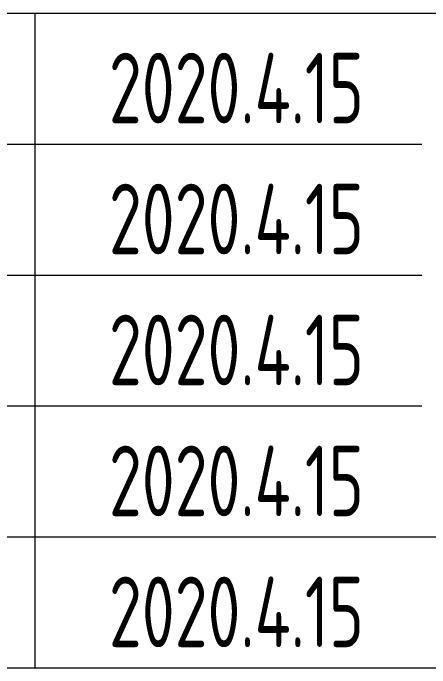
# Model space of a CAD drawing. Extents: x 84552 to 1115094, y -331058 to 102248.
# Drawn here: x 323460 to 324495, y 60161 to 61786 of the extents above; entities that cross this region are included whole.
import ezdxf
from ezdxf.enums import TextEntityAlignment as Align

# ---------------------------------------------------------------- set-up
doc = ezdxf.new("R2010")
doc.units = 0
doc.header["$LTSCALE"] = 1000
doc.header["$MEASUREMENT"] = 0
doc.styles.add('sceie', font='sceie.shx', dxfattribs={"width": 0.7, "bigfont": 'sceic.shx'})

msp = doc.modelspace()

# ---------------------------------------------------------------- linework, layer by layer
for p, q in [((321724.8, 61786.2), (327224.8, 61786.2)), ((321764.8, 61786.2), (327264.8, 61786.2)), ((323514.8, 60161.2), (323514.8, 61786.2)), ((321724.8, 61461.2), (324474.8, 61461.2)), ((321724.8, 61136.2), (324474.8, 61136.2)), ((321724.8, 60811.2), (324474.8, 60811.2)), ((321724.8, 60486.2), (324474.8, 60486.2)), ((324474.8, 60486.2), (330724.8, 60486.2)), ((321724.8, 60161.2), (330724.8, 60161.2))]:
    msp.add_line(p, q)

# ---------------------------------------------------------------- texts
at = {"style": 'sceie', "width": 0.8}
for p in [(324014.5, 61600.4), (324014.5, 61275.4), (324014.5, 60950.4), (324014.5, 60625.4), (324014.5, 60300.4)]:
    msp.add_attdef('2020.4.15', text='200320-02-040', height=175, dxfattribs=at).set_placement(p, align=Align.MIDDLE)

doc.saveas('drawing.dxf')
